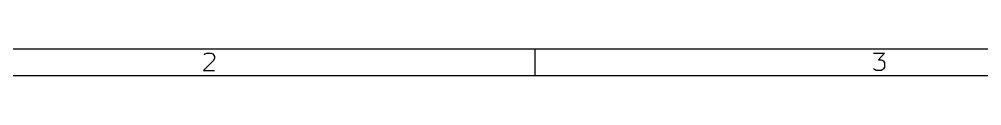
# Model space of a CAD drawing. Extents: x 0 to 287, y -201 to 0.
# Drawn here: x 71.5 to 143.4, y -200 to -198 of the extents above; entities that cross this region are included whole.
import ezdxf

# ---------------------------------------------------------------- set-up
doc = ezdxf.new("R2010")
doc.units = 0
doc.layers.add('BLACK', color=7, linetype='CONTINUOUS')

msp = doc.modelspace()

# ---------------------------------------------------------------- linework, layer by layer
at = {"layer": 'BLACK', "linetype": 'CONTINUOUS'}
for p, q in [((285.0022, -198.0072), (12, -198.0072)), ((110, -198.0072), (110, -200.0072)), ((86.027255, -198.857947), (85.284398, -199.600804)), ((85.346303, -198.424614), (85.408207, -198.362709)), ((85.408207, -198.362709), (85.532017, -198.300804)), ((85.532017, -198.300804), (85.841541, -198.300804)), ((85.841541, -198.300804), (85.96535, -198.362709)), ((85.96535, -198.362709), (86.027255, -198.424614)), ((86.027255, -198.424614), (86.08916, -198.548423)), ((86.08916, -198.672233), (86.027255, -198.857947)), ((86.08916, -198.548423), (86.08916, -198.672233)), ((135.284398, -198.300804), (136.08916, -198.300804)), ((136.08916, -198.300804), (135.655826, -198.796042)), ((135.655826, -198.796042), (135.841541, -198.796042)), ((135.841541, -198.796042), (135.96535, -198.857947)), ((135.96535, -198.857947), (136.027255, -198.919852)), ((136.027255, -198.919852), (136.08916, -199.043661)), ((85.284398, -199.600804), (86.08916, -199.600804)), ((135.346303, -199.5389), (135.284398, -199.476995)), ((135.470112, -199.600804), (135.346303, -199.5389)), ((135.841541, -199.600804), (135.470112, -199.600804)), ((135.96535, -199.5389), (135.841541, -199.600804)), ((136.027255, -199.476995), (135.96535, -199.5389)), ((136.08916, -199.353185), (136.027255, -199.476995)), ((136.08916, -199.043661), (136.08916, -199.353185)), ((287.0022, -200.0072), (10, -200.0072))]:
    msp.add_line(p, q, dxfattribs=at)

doc.saveas('drawing.dxf')
